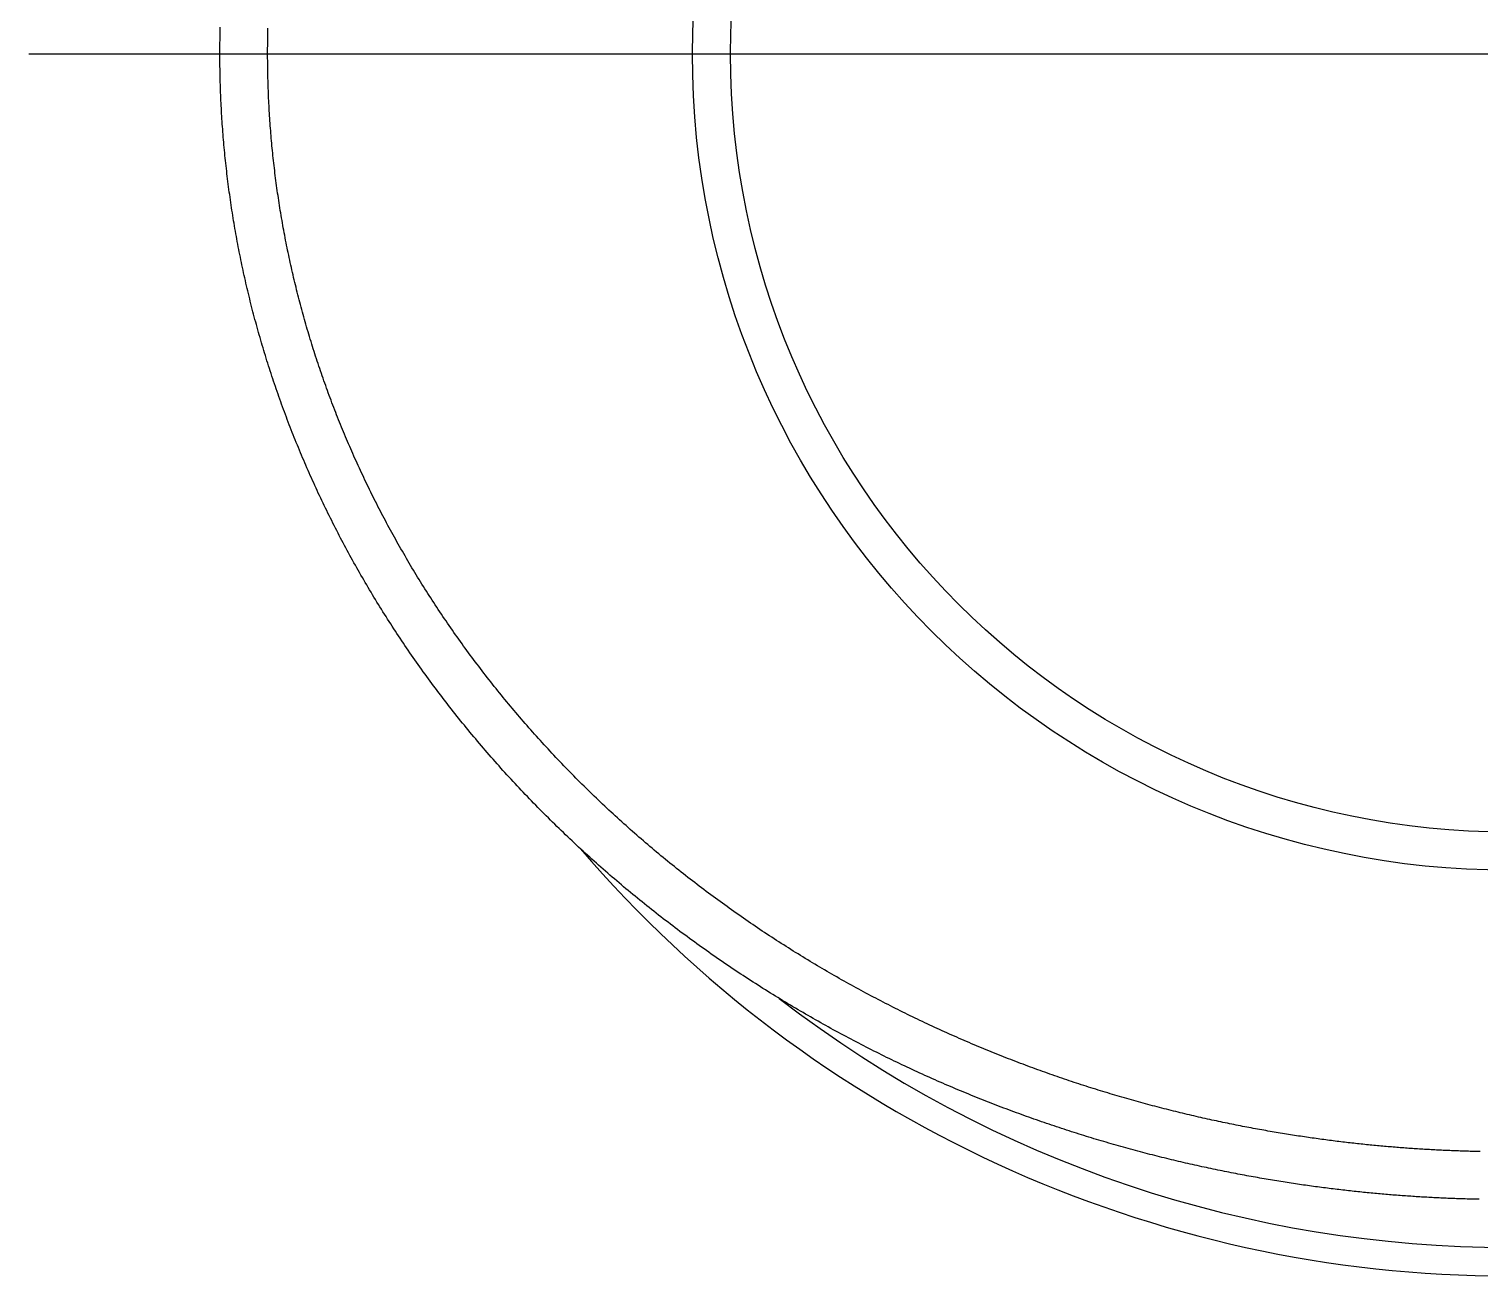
# Model space of a CAD drawing. Extents: x -38 to 89, y -36 to 36.
# Drawn here: x 58.03 to 73.22, y -12.8 to 0.26 of the extents above; entities that cross this region are included whole.
import ezdxf

# ---------------------------------------------------------------- set-up
doc = ezdxf.new("R2010")
doc.units = 0
doc.linetypes.add('CENTER', pattern=[50.8, 31.75, -6.35, 6.35, -6.35])
doc.layers.get('0').update_dxf_attribs({"linetype": 'CONTINUOUS'})
doc.layers.add('CENTER', color=1, linetype='CENTER')

msp = doc.modelspace()

# ---------------------------------------------------------------- linework, layer by layer
at = {"color": 7}
for points in [[(73.2255, -11.9969, 0), (73.2074, -11.9966, 0), (73.1893, -11.9962, 0), (73.1711, -11.9957, 0), (73.153, -11.9953, 0), (73.1349, -11.9948, 0), (73.1167, -11.9944, 0), (73.0986, -11.9938, 0), (73.0804, -11.9933, 0), (73.0623, -11.9928, 0), (73.0441, -11.9922, 0), (73.0259, -11.9916, 0), (73.0077, -11.991, 0), (72.9895, -11.9903, 0), (72.9713, -11.9897, 0), (72.9531, -11.989, 0), (72.9348, -11.9883, 0), (72.9166, -11.9875, 0), (72.8983, -11.9868, 0), (72.88, -11.986, 0), (72.8618, -11.9852, 0), (72.8434, -11.9844, 0), (72.8251, -11.9835, 0), (72.8068, -11.9827, 0), (72.7884, -11.9818, 0), (72.7701, -11.9808, 0), (72.7517, -11.9799, 0), (72.7333, -11.9789, 0), (72.7149, -11.9779, 0), (72.6964, -11.9769, 0), (72.678, -11.9759, 0), (72.6595, -11.9748, 0), (72.641, -11.9738, 0), (72.6225, -11.9727, 0), (72.6039, -11.9715, 0), (72.5853, -11.9704, 0), (72.5667, -11.9692, 0), (72.5481, -11.968, 0), (72.5295, -11.9668, 0), (72.5108, -11.9655, 0), (72.4921, -11.9642, 0), (72.4734, -11.9629, 0), (72.4547, -11.9616, 0), (72.4359, -11.9603, 0), (72.4171, -11.9589, 0), (72.3983, -11.9575, 0), (72.3794, -11.9561, 0), (72.3605, -11.9546, 0), (72.3416, -11.9532, 0), (72.3226, -11.9517, 0), (72.3037, -11.9501, 0), (72.2846, -11.9486, 0), (72.2656, -11.947, 0), (72.2465, -11.9454, 0), (72.2274, -11.9438, 0), (72.2083, -11.9421, 0), (72.1891, -11.9404, 0), (72.1698, -11.9387, 0), (72.1506, -11.9369, 0), (72.1313, -11.9352, 0), (72.112, -11.9334, 0), (72.0926, -11.9315, 0), (72.0732, -11.9297, 0), (72.0537, -11.9278, 0), (72.0342, -11.9259, 0), (72.0147, -11.9239, 0), (71.9951, -11.9219, 0), (71.9755, -11.9199, 0), (71.9559, -11.9179, 0), (71.9362, -11.9158, 0), (71.9164, -11.9137, 0), (71.8966, -11.9116, 0), (71.8768, -11.9094, 0), (71.8569, -11.9072, 0), (71.837, -11.905, 0), (71.817, -11.9027, 0), (71.797, -11.9004, 0), (71.7769, -11.8981, 0), (71.7568, -11.8957, 0), (71.7366, -11.8933, 0), (71.7164, -11.8909, 0), (71.6961, -11.8884, 0), (71.6758, -11.8859, 0), (71.6554, -11.8834, 0), (71.635, -11.8808, 0), (71.6145, -11.8782, 0), (71.594, -11.8755, 0), (71.5734, -11.8729, 0), (71.5527, -11.8702, 0), (71.532, -11.8674, 0), (71.5113, -11.8646, 0), (71.4905, -11.8618, 0), (71.4696, -11.8589, 0), (71.4487, -11.856, 0), (71.4277, -11.8531, 0), (71.4066, -11.8501, 0), (71.3855, -11.8471, 0), (71.3643, -11.8441, 0), (71.3431, -11.841, 0), (71.3218, -11.8378, 0), (71.3004, -11.8347, 0), (71.279, -11.8315, 0), (71.2575, -11.8282, 0), (71.2359, -11.8249, 0), (71.2142, -11.8216, 0), (71.1925, -11.8182, 0), (71.1707, -11.8148, 0), (71.1488, -11.8113, 0), (71.1269, -11.8078, 0), (71.1049, -11.8042, 0), (71.0829, -11.8006, 0), (71.0607, -11.797, 0), (71.0385, -11.7933, 0), (71.0163, -11.7895, 0), (70.9939, -11.7857, 0), (70.9715, -11.7819, 0), (70.9491, -11.778, 0), (70.9266, -11.7741, 0), (70.904, -11.7701, 0), (70.8813, -11.7661, 0), (70.8586, -11.762, 0), (70.8358, -11.7579, 0), (70.813, -11.7538, 0), (70.79, -11.7496, 0), (70.7671, -11.7453, 0), (70.744, -11.741, 0), (70.7209, -11.7367, 0), (70.6978, -11.7322, 0), (70.6746, -11.7278, 0), (70.6513, -11.7233, 0), (70.628, -11.7187, 0), (70.6046, -11.7141, 0), (70.5811, -11.7095, 0), (70.5576, -11.7048, 0), (70.534, -11.7, 0), (70.5104, -11.6952, 0), (70.4867, -11.6904, 0), (70.4629, -11.6854, 0), (70.4391, -11.6805, 0), (70.4153, -11.6755, 0), (70.3913, -11.6704, 0), (70.3674, -11.6653, 0), (70.3433, -11.6601, 0), (70.3192, -11.6549, 0), (70.2951, -11.6496, 0), (70.2709, -11.6443, 0), (70.2466, -11.6389, 0), (70.2223, -11.6334, 0), (70.198, -11.6279, 0), (70.1736, -11.6224, 0), (70.1491, -11.6168, 0), (70.1246, -11.6111, 0), (70.1, -11.6054, 0), (70.0754, -11.5996, 0), (70.0508, -11.5938, 0), (70.0261, -11.5879, 0), (70.0014, -11.5819, 0), (69.9766, -11.5759, 0), (69.9518, -11.5699, 0), (69.9269, -11.5638, 0), (69.902, -11.5576, 0), (69.877, -11.5514, 0), (69.852, -11.5451, 0), (69.827, -11.5388, 0), (69.8019, -11.5324, 0), (69.7768, -11.526, 0), (69.7517, -11.5195, 0), (69.7265, -11.5129, 0), (69.7012, -11.5063, 0), (69.6759, -11.4996, 0), (69.6506, -11.4929, 0), (69.6253, -11.4861, 0), (69.5999, -11.4792, 0), (69.5745, -11.4723, 0), (69.549, -11.4654, 0), (69.5236, -11.4583, 0), (69.498, -11.4513, 0), (69.4725, -11.4441, 0), (69.4469, -11.4369, 0), (69.4213, -11.4297, 0), (69.3956, -11.4223, 0), (69.3699, -11.415, 0), (69.3442, -11.4075, 0), (69.3185, -11.4, 0), (69.2927, -11.3925, 0), (69.2669, -11.3849, 0), (69.2411, -11.3772, 0), (69.2152, -11.3695, 0), (69.1894, -11.3617, 0), (69.1634, -11.3538, 0), (69.1375, -11.3459, 0), (69.1116, -11.338, 0), (69.0856, -11.3299, 0), (69.0596, -11.3218, 0), (69.0335, -11.3137, 0), (69.0075, -11.3055, 0), (68.9814, -11.2972, 0), (68.9553, -11.2888, 0), (68.9292, -11.2804, 0), (68.903, -11.272, 0), (68.8769, -11.2635, 0), (68.8507, -11.2549, 0), (68.8245, -11.2463, 0), (68.7983, -11.2376, 0), (68.7721, -11.2288, 0), (68.7458, -11.22, 0), (68.7196, -11.2111, 0), (68.6933, -11.2021, 0), (68.667, -11.1931, 0), (68.6407, -11.1841, 0), (68.6144, -11.1749, 0), (68.588, -11.1657, 0), (68.5617, -11.1565, 0), (68.5353, -11.1472, 0), (68.5089, -11.1378, 0), (68.4825, -11.1283, 0), (68.4561, -11.1188, 0), (68.4297, -11.1093, 0), (68.4032, -11.0996, 0), (68.3768, -11.0899, 0), (68.3503, -11.0802, 0), (68.3238, -11.0704, 0), (68.2974, -11.0605, 0), (68.2709, -11.0505, 0), (68.2443, -11.0405, 0), (68.2178, -11.0305, 0), (68.1913, -11.0203, 0), (68.1647, -11.0101, 0), (68.1382, -10.9999, 0), (68.1116, -10.9895, 0), (68.0851, -10.9792, 0), (68.0585, -10.9687, 0), (68.0319, -10.9582, 0), (68.0053, -10.9476, 0), (67.9787, -10.937, 0), (67.9521, -10.9263, 0), (67.9255, -10.9155, 0), (67.8988, -10.9046, 0), (67.8722, -10.8937, 0), (67.8456, -10.8828, 0), (67.8189, -10.8717, 0), (67.7923, -10.8606, 0), (67.7656, -10.8495, 0), (67.7389, -10.8382, 0), (67.7123, -10.8269, 0), (67.6856, -10.8156, 0), (67.6589, -10.8042, 0), (67.6323, -10.7927, 0), (67.6056, -10.7811, 0), (67.5789, -10.7695, 0), (67.5522, -10.7578, 0), (67.5255, -10.746, 0), (67.4988, -10.7342, 0), (67.4721, -10.7223, 0), (67.4454, -10.7104, 0), (67.4187, -10.6984, 0), (67.3921, -10.6863, 0), (67.3654, -10.6741, 0), (67.3387, -10.6619, 0), (67.312, -10.6496, 0), (67.2853, -10.6373, 0), (67.2586, -10.6249, 0), (67.2319, -10.6124, 0), (67.2052, -10.5998, 0), (67.1785, -10.5872, 0), (67.1518, -10.5745, 0), (67.1251, -10.5617, 0), (67.0985, -10.5489, 0), (67.0718, -10.536, 0), (67.0451, -10.5231, 0), (67.0184, -10.51, 0), (66.9918, -10.4969, 0), (66.9651, -10.4838, 0), (66.9384, -10.4705, 0), (66.9118, -10.4572, 0), (66.8851, -10.4439, 0), (66.8585, -10.4304, 0), (66.8318, -10.4169, 0), (66.8052, -10.4033, 0), (66.7786, -10.3897, 0), (66.7519, -10.376, 0), (66.7253, -10.3622, 0), (66.6987, -10.3483, 0), (66.6721, -10.3344, 0), (66.6455, -10.3204, 0), (66.6189, -10.3063, 0), (66.5924, -10.2922, 0), (66.5658, -10.278, 0), (66.5392, -10.2637, 0), (66.5127, -10.2494, 0), (66.4861, -10.235, 0), (66.4596, -10.2205, 0), (66.4331, -10.206, 0), (66.4066, -10.1914, 0), (66.3801, -10.1767, 0), (66.3536, -10.1619, 0), (66.3272, -10.1471, 0), (66.3007, -10.1322, 0), (66.2743, -10.1173, 0), (66.2478, -10.1023, 0), (66.2214, -10.0872, 0), (66.195, -10.072, 0), (66.1686, -10.0568, 0), (66.1423, -10.0415, 0), (66.1159, -10.0261, 0), (66.0896, -10.0107, 0), (66.0633, -9.99519, 0), (66.037, -9.97962, 0), (66.0107, -9.96398, 0), (65.9844, -9.94828, 0), (65.9582, -9.9325, 0), (65.9319, -9.91666, 0), (65.9057, -9.90075, 0), (65.8795, -9.88477, 0), (65.8534, -9.86872, 0), (65.8272, -9.85261, 0), (65.8011, -9.83642, 0), (65.775, -9.82017, 0), (65.7489, -9.80385, 0), (65.7228, -9.78746, 0), (65.6968, -9.77101, 0), (65.6708, -9.75448, 0), (65.6448, -9.73789, 0), (65.6188, -9.72123, 0), (65.5929, -9.7045, 0), (65.567, -9.6877, 0), (65.5411, -9.67084, 0), (65.5152, -9.65391, 0), (65.4893, -9.63691, 0), (65.4635, -9.61984, 0), (65.4377, -9.60271, 0), (65.412, -9.5855, 0), (65.3862, -9.56823, 0), (65.3605, -9.55089, 0), (65.3348, -9.53349, 0), (65.3092, -9.51601, 0), (65.2835, -9.49847, 0), (65.2579, -9.48086, 0), (65.2324, -9.46318, 0), (65.2068, -9.44544, 0), (65.1813, -9.42763, 0), (65.1559, -9.40975, 0), (65.1304, -9.3918, 0), (65.105, -9.37379, 0), (65.0796, -9.35571, 0), (65.0543, -9.33756, 0), (65.029, -9.31935, 0), (65.0037, -9.30107, 0), (64.9784, -9.28273, 0), (64.9532, -9.26432, 0), (64.9281, -9.24585, 0), (64.9029, -9.22731, 0), (64.8778, -9.2087, 0), (64.8527, -9.19003, 0), (64.8277, -9.1713, 0), (64.8027, -9.1525, 0), (64.7778, -9.13364, 0), (64.7528, -9.11471, 0), (64.728, -9.09572, 0), (64.7031, -9.07666, 0), (64.6783, -9.05755, 0), (64.6536, -9.03836, 0), (64.6288, -9.01912, 0), (64.6041, -8.99981, 0), (64.5795, -8.98044, 0), (64.5549, -8.96101, 0), (64.5303, -8.94151, 0), (64.5058, -8.92196, 0), (64.4813, -8.90234, 0), (64.4569, -8.88266, 0), (64.4325, -8.86292, 0), (64.4082, -8.84311, 0), (64.3839, -8.82325, 0), (64.3596, -8.80332, 0), (64.3354, -8.78333, 0), (64.3112, -8.76329, 0), (64.2871, -8.74318, 0), (64.263, -8.72301, 0), (64.239, -8.70278, 0), (64.215, -8.68249, 0), (64.191, -8.66215, 0), (64.1671, -8.64174, 0), (64.1433, -8.62127, 0), (64.1195, -8.60075, 0), (64.0957, -8.58016, 0), (64.072, -8.55952, 0), (64.0484, -8.53882, 0), (64.0248, -8.51806, 0), (64.0012, -8.49724, 0), (63.9777, -8.47636, 0), (63.9543, -8.45543, 0), (63.9309, -8.43444, 0), (63.9075, -8.41339, 0), (63.8842, -8.39228, 0), (63.861, -8.37112, 0), (63.8378, -8.3499, 0), (63.8147, -8.32862, 0), (63.7916, -8.30729, 0), (63.7685, -8.2859, 0), (63.7456, -8.26445, 0), (63.7226, -8.24295, 0), (63.6998, -8.2214, 0), (63.677, -8.19978, 0), (63.6542, -8.17812, 0), (63.6315, -8.15639, 0), (63.6089, -8.13462, 0), (63.5863, -8.11279, 0), (63.5638, -8.0909, 0), (63.5413, -8.06897, 0), (63.5189, -8.04698, 0), (63.4965, -8.02493, 0), (63.4742, -8.00284, 0), (63.452, -7.98069, 0), (63.4298, -7.95849, 0), (63.4077, -7.93624, 0), (63.3856, -7.91394, 0), (63.3636, -7.89159, 0), (63.3417, -7.86919, 0), (63.3198, -7.84673, 0), (63.298, -7.82423, 0), (63.2762, -7.80168, 0), (63.2546, -7.77908, 0), (63.2329, -7.75643, 0), (63.2113, -7.73373, 0), (63.1898, -7.71099, 0), (63.1684, -7.68819, 0), (63.147, -7.66535, 0), (63.1257, -7.64247, 0), (63.1044, -7.61953, 0), (63.0832, -7.59655, 0), (63.0621, -7.57352, 0), (63.041, -7.55045, 0), (63.02, -7.52733, 0), (62.9991, -7.50417, 0), (62.9782, -7.48096, 0), (62.9574, -7.45771, 0), (62.9367, -7.43441, 0), (62.916, -7.41107, 0), (62.8954, -7.38769, 0), (62.8749, -7.36426, 0), (62.8544, -7.34079, 0), (62.834, -7.31728, 0), (62.8136, -7.29373, 0), (62.7934, -7.27013, 0), (62.7732, -7.2465, 0), (62.753, -7.22282, 0), (62.733, -7.1991, 0), (62.713, -7.17534, 0), (62.693, -7.15154, 0), (62.6732, -7.1277, 0), (62.6534, -7.10382, 0), (62.6337, -7.0799, 0), (62.614, -7.05594, 0), (62.5944, -7.03195, 0), (62.5749, -7.00792, 0), (62.5555, -6.98384, 0), (62.5361, -6.95974, 0), (62.5168, -6.93559, 0), (62.4976, -6.91141, 0), (62.4785, -6.88719, 0), (62.4594, -6.86293, 0), (62.4404, -6.83864, 0), (62.4214, -6.81431, 0), (62.4026, -6.78995, 0), (62.3838, -6.76556, 0), (62.3651, -6.74113, 0), (62.3465, -6.71668, 0), (62.3279, -6.69219, 0), (62.3094, -6.66766, 0), (62.291, -6.64311, 0), (62.2727, -6.61853, 0), (62.2544, -6.59392, 0), (62.2362, -6.56927, 0), (62.2181, -6.5446, 0), (62.2001, -6.51989, 0), (62.1821, -6.49516, 0), (62.1643, -6.4704, 0), (62.1465, -6.4456, 0), (62.1287, -6.42078, 0), (62.1111, -6.39593, 0), (62.0935, -6.37105, 0), (62.076, -6.34615, 0), (62.0585, -6.32121, 0), (62.0412, -6.29625, 0), (62.0239, -6.27126, 0), (62.0067, -6.24624, 0), (61.9896, -6.2212, 0), (61.9725, -6.19613, 0), (61.9556, -6.17103, 0), (61.9387, -6.14591, 0), (61.9218, -6.12076, 0), (61.9051, -6.09559, 0), (61.8884, -6.07039, 0), (61.8718, -6.04516, 0), (61.8553, -6.01992, 0), (61.8389, -5.99464, 0), (61.8225, -5.96934, 0), (61.8062, -5.94402, 0), (61.79, -5.91867, 0), (61.7739, -5.8933, 0), (61.7578, -5.86791, 0), (61.7418, -5.84249, 0), (61.7259, -5.81705, 0), (61.7101, -5.79159, 0), (61.6943, -5.76611, 0), (61.6786, -5.7406, 0), (61.663, -5.71507, 0), (61.6475, -5.68952, 0), (61.6321, -5.66395, 0), (61.6167, -5.63836, 0), (61.6014, -5.61275, 0), (61.5862, -5.58711, 0), (61.571, -5.56146, 0), (61.556, -5.53579, 0), (61.541, -5.51009, 0), (61.5261, -5.48438, 0), (61.5112, -5.45865, 0), (61.4965, -5.43289, 0), (61.4818, -5.40712, 0), (61.4672, -5.38134, 0), (61.4527, -5.35553, 0), (61.4382, -5.3297, 0), (61.4239, -5.30386, 0), (61.4096, -5.278, 0), (61.3953, -5.25212, 0), (61.3812, -5.22622, 0), (61.3671, -5.20031, 0), (61.3532, -5.17437, 0), (61.3392, -5.14842, 0), (61.3254, -5.12245, 0), (61.3117, -5.09646, 0), (61.298, -5.07045, 0), (61.2844, -5.04443, 0), (61.2708, -5.01838, 0), (61.2574, -4.99232, 0), (61.244, -4.96625, 0), (61.2307, -4.94015, 0), (61.2175, -4.91404, 0), (61.2043, -4.88791, 0), (61.1912, -4.86177, 0), (61.1782, -4.83561, 0), (61.1653, -4.80943, 0), (61.1525, -4.78323, 0), (61.1397, -4.75702, 0), (61.127, -4.73079, 0), (61.1144, -4.70455, 0), (61.1018, -4.67829, 0), (61.0893, -4.65201, 0), (61.0769, -4.62572, 0), (61.0646, -4.59942, 0), (61.0524, -4.57309, 0), (61.0402, -4.54676, 0), (61.0281, -4.5204, 0), (61.0161, -4.49404, 0), (61.0041, -4.46766, 0), (60.9923, -4.44126, 0), (60.9805, -4.41485, 0), (60.9687, -4.38842, 0), (60.9571, -4.36198, 0), (60.9455, -4.33552, 0), (60.934, -4.30905, 0), (60.9226, -4.28257, 0), (60.9113, -4.25607, 0), (60.9, -4.22956, 0), (60.8888, -4.20304, 0), (60.8777, -4.1765, 0), (60.8666, -4.14995, 0), (60.8556, -4.12339, 0), (60.8447, -4.09681, 0), (60.8339, -4.07022, 0), (60.8232, -4.04361, 0), (60.8125, -4.017, 0), (60.8019, -3.99037, 0), (60.7914, -3.96373, 0), (60.7809, -3.93707, 0), (60.7705, -3.91041, 0), (60.7602, -3.88373, 0), (60.75, -3.85704, 0), (60.7398, -3.83034, 0), (60.7297, -3.80363, 0), (60.7197, -3.7769, 0), (60.7098, -3.75016, 0), (60.6999, -3.72342, 0), (60.6902, -3.69666, 0), (60.6804, -3.66989, 0), (60.6708, -3.64311, 0), (60.6612, -3.61632, 0), (60.6518, -3.58951, 0), (60.6423, -3.5627, 0), (60.633, -3.53588, 0), (60.6237, -3.50904, 0), (60.6145, -3.4822, 0), (60.6054, -3.45534, 0), (60.5964, -3.42848, 0), (60.5874, -3.4016, 0), (60.5785, -3.37472, 0), (60.5696, -3.34782, 0), (60.5609, -3.32092, 0), (60.5522, -3.294, 0), (60.5436, -3.26708, 0), (60.5351, -3.24015, 0), (60.5266, -3.2132, 0), (60.5182, -3.18625, 0), (60.5099, -3.15929, 0), (60.5016, -3.13232, 0), (60.4935, -3.10534, 0), (60.4854, -3.07835, 0), (60.4774, -3.05136, 0), (60.4694, -3.02435, 0), (60.4615, -2.99733, 0), (60.4537, -2.97031, 0), (60.446, -2.94328, 0), (60.4383, -2.91624, 0), (60.4308, -2.88919, 0), (60.4232, -2.86214, 0), (60.4158, -2.83507, 0), (60.4084, -2.808, 0), (60.4011, -2.78092, 0), (60.3939, -2.75383, 0), (60.3868, -2.72674, 0), (60.3797, -2.69963, 0), (60.3727, -2.67252, 0), (60.3657, -2.6454, 0), (60.3589, -2.61828, 0), (60.3521, -2.59114, 0), (60.3454, -2.56401, 0), (60.3387, -2.53686, 0), (60.3322, -2.5097, 0), (60.3257, -2.48254, 0), (60.3193, -2.45538, 0), (60.3129, -2.4282, 0), (60.3066, -2.40102, 0), (60.3004, -2.37384, 0), (60.2943, -2.34664, 0), (60.2882, -2.31944, 0), (60.2822, -2.29224, 0), (60.2763, -2.26503, 0), (60.2704, -2.23781, 0), (60.2647, -2.21058, 0), (60.259, -2.18336, 0), (60.2533, -2.15612, 0), (60.2478, -2.12888, 0), (60.2423, -2.10163, 0), (60.2369, -2.07438, 0), (60.2315, -2.04713, 0), (60.2263, -2.01986, 0), (60.2211, -1.9926, 0), (60.2159, -1.96533, 0), (60.2109, -1.93805, 0), (60.2059, -1.91077, 0), (60.201, -1.88348, 0), (60.1961, -1.85619, 0), (60.1913, -1.82889, 0), (60.1866, -1.80159, 0), (60.182, -1.77429, 0), (60.1775, -1.74698, 0), (60.173, -1.71966, 0), (60.1686, -1.69234, 0), (60.1642, -1.66502, 0), (60.1599, -1.6377, 0), (60.1557, -1.61036, 0), (60.1516, -1.58303, 0), (60.1476, -1.55569, 0), (60.1436, -1.52835, 0), (60.1397, -1.501, 0), (60.1358, -1.47365, 0), (60.132, -1.4463, 0), (60.1283, -1.41894, 0), (60.1247, -1.39158, 0), (60.1211, -1.36421, 0), (60.1177, -1.33684, 0), (60.1142, -1.30947, 0), (60.1109, -1.2821, 0), (60.1076, -1.25472, 0), (60.1044, -1.22734, 0), (60.1013, -1.19996, 0), (60.0982, -1.17257, 0), (60.0952, -1.14518, 0), (60.0923, -1.11779, 0), (60.0895, -1.09039, 0), (60.0867, -1.06299, 0), (60.084, -1.03559, 0), (60.0813, -1.00819, 0), (60.0788, -0.980784, 0), (60.0763, -0.953376, 0), (60.0739, -0.925965, 0), (60.0715, -0.898553, 0), (60.0692, -0.871138, 0), (60.067, -0.843721, 0), (60.0649, -0.816302, 0), (60.0628, -0.788881, 0), (60.0608, -0.761458, 0), (60.0589, -0.734034, 0), (60.057, -0.706607, 0), (60.0553, -0.679179, 0), (60.0536, -0.65175, 0), (60.0519, -0.624318, 0), (60.0503, -0.596886, 0), (60.0488, -0.569452, 0), (60.0474, -0.542016, 0), (60.046, -0.51458, 0), (60.0448, -0.487142, 0), (60.0435, -0.459703, 0), (60.0424, -0.432263, 0), (60.0413, -0.404822, 0), (60.0403, -0.37738, 0), (60.0394, -0.349938, 0), (60.0385, -0.322494, 0), (60.0377, -0.29505, 0), (60.037, -0.267606, 0), (60.0363, -0.240161, 0), (60.0358, -0.212715, 0), (60.0352, -0.185268, 0), (60.0348, -0.15782, 0), (60.0344, -0.130372, 0), (60.0341, -0.102922, 0), (60.0339, -0.075472, 0), (60.0337, -0.048022, 0), (60.0337, -0.020572, 0), (60.0336, 0.006879, 0), (60.0337, 0.034329, 0), (60.0338, 0.061779, 0), (60.034, 0.089229, 0), (60.0343, 0.116678, 0), (60.0346, 0.144127, 0), (60.035, 0.171574, 0), (60.0355, 0.199021, 0), (60.0361, 0.226466, 0), (60.0367, 0.25391, 0), (60.0374, 0.281353, 0)], [(73.2357, -11.497, 0), (73.2181, -11.4967, 0), (73.2006, -11.4963, 0), (73.1831, -11.4959, 0), (73.1655, -11.4955, 0), (73.148, -11.495, 0), (73.1305, -11.4945, 0), (73.1129, -11.4941, 0), (73.0953, -11.4935, 0), (73.0778, -11.493, 0), (73.0602, -11.4924, 0), (73.0426, -11.4919, 0), (73.025, -11.4913, 0), (73.0074, -11.4907, 0), (72.9898, -11.49, 0), (72.9722, -11.4893, 0), (72.9545, -11.4887, 0), (72.9369, -11.4879, 0), (72.9192, -11.4872, 0), (72.9016, -11.4865, 0), (72.8839, -11.4857, 0), (72.8662, -11.4849, 0), (72.8485, -11.4841, 0), (72.8307, -11.4832, 0), (72.813, -11.4824, 0), (72.7952, -11.4815, 0), (72.7774, -11.4806, 0), (72.7596, -11.4796, 0), (72.7418, -11.4787, 0), (72.724, -11.4777, 0), (72.7061, -11.4767, 0), (72.6883, -11.4757, 0), (72.6704, -11.4746, 0), (72.6525, -11.4736, 0), (72.6345, -11.4725, 0), (72.6166, -11.4713, 0), (72.5986, -11.4702, 0), (72.5806, -11.469, 0), (72.5626, -11.4679, 0), (72.5445, -11.4666, 0), (72.5264, -11.4654, 0), (72.5083, -11.4642, 0), (72.4902, -11.4629, 0), (72.4721, -11.4616, 0), (72.4539, -11.4602, 0), (72.4357, -11.4589, 0), (72.4174, -11.4575, 0), (72.3992, -11.4561, 0), (72.3809, -11.4547, 0), (72.3625, -11.4532, 0), (72.3442, -11.4518, 0), (72.3258, -11.4503, 0), (72.3074, -11.4487, 0), (72.2889, -11.4472, 0), (72.2704, -11.4456, 0), (72.2519, -11.444, 0), (72.2334, -11.4424, 0), (72.2148, -11.4407, 0), (72.1962, -11.439, 0), (72.1775, -11.4373, 0), (72.1588, -11.4356, 0), (72.1401, -11.4338, 0), (72.1213, -11.432, 0), (72.1025, -11.4302, 0), (72.0837, -11.4283, 0), (72.0648, -11.4264, 0), (72.0459, -11.4245, 0), (72.0269, -11.4226, 0), (72.0079, -11.4206, 0), (71.9888, -11.4186, 0), (71.9697, -11.4166, 0), (71.9506, -11.4145, 0), (71.9314, -11.4124, 0), (71.9122, -11.4103, 0), (71.8929, -11.4081, 0), (71.8736, -11.4059, 0), (71.8543, -11.4037, 0), (71.8349, -11.4014, 0), (71.8154, -11.3991, 0), (71.7959, -11.3968, 0), (71.7763, -11.3945, 0), (71.7567, -11.3921, 0), (71.7371, -11.3897, 0), (71.7174, -11.3872, 0), (71.6976, -11.3847, 0), (71.6778, -11.3822, 0), (71.658, -11.3797, 0), (71.6381, -11.3771, 0), (71.6181, -11.3744, 0), (71.5981, -11.3718, 0), (71.578, -11.3691, 0), (71.5579, -11.3664, 0), (71.5377, -11.3636, 0), (71.5175, -11.3608, 0), (71.4972, -11.358, 0), (71.4768, -11.3551, 0), (71.4564, -11.3522, 0), (71.4359, -11.3492, 0), (71.4154, -11.3462, 0), (71.3948, -11.3432, 0), (71.3741, -11.3401, 0), (71.3534, -11.337, 0), (71.3326, -11.3339, 0), (71.3118, -11.3307, 0), (71.2908, -11.3275, 0), (71.2698, -11.3242, 0), (71.2488, -11.3209, 0), (71.2276, -11.3175, 0), (71.2064, -11.3141, 0), (71.1852, -11.3107, 0), (71.1638, -11.3072, 0), (71.1424, -11.3037, 0), (71.121, -11.3001, 0), (71.0994, -11.2965, 0), (71.0779, -11.2928, 0), (71.0562, -11.2891, 0), (71.0345, -11.2854, 0), (71.0127, -11.2816, 0), (70.9909, -11.2777, 0), (70.969, -11.2739, 0), (70.947, -11.2699, 0), (70.925, -11.266, 0), (70.9029, -11.2619, 0), (70.8808, -11.2579, 0), (70.8586, -11.2538, 0), (70.8363, -11.2496, 0), (70.814, -11.2454, 0), (70.7916, -11.2411, 0), (70.7691, -11.2368, 0), (70.7466, -11.2325, 0), (70.7241, -11.2281, 0), (70.7015, -11.2236, 0), (70.6788, -11.2191, 0), (70.6561, -11.2146, 0), (70.6333, -11.21, 0), (70.6104, -11.2053, 0), (70.5875, -11.2006, 0), (70.5646, -11.1959, 0), (70.5416, -11.1911, 0), (70.5185, -11.1862, 0), (70.4954, -11.1813, 0), (70.4722, -11.1764, 0), (70.449, -11.1714, 0), (70.4257, -11.1663, 0), (70.4024, -11.1612, 0), (70.379, -11.1561, 0), (70.3555, -11.1509, 0), (70.332, -11.1456, 0), (70.3085, -11.1403, 0), (70.2849, -11.1349, 0), (70.2613, -11.1295, 0), (70.2376, -11.124, 0), (70.2139, -11.1185, 0), (70.1901, -11.1129, 0), (70.1663, -11.1073, 0), (70.1424, -11.1016, 0), (70.1185, -11.0959, 0), (70.0946, -11.0901, 0), (70.0706, -11.0842, 0), (70.0465, -11.0783, 0), (70.0225, -11.0724, 0), (69.9984, -11.0663, 0), (69.9742, -11.0603, 0), (69.95, -11.0542, 0), (69.9258, -11.048, 0), (69.9015, -11.0418, 0), (69.8772, -11.0355, 0), (69.8529, -11.0291, 0), (69.8285, -11.0227, 0), (69.8041, -11.0163, 0), (69.7796, -11.0098, 0), (69.7551, -11.0032, 0), (69.7306, -10.9966, 0), (69.706, -10.9899, 0), (69.6814, -10.9832, 0), (69.6568, -10.9764, 0), (69.6322, -10.9696, 0), (69.6075, -10.9627, 0), (69.5828, -10.9557, 0), (69.558, -10.9487, 0), (69.5332, -10.9417, 0), (69.5084, -10.9345, 0), (69.4836, -10.9273, 0), (69.4587, -10.9201, 0), (69.4338, -10.9128, 0), (69.4089, -10.9055, 0), (69.3839, -10.898, 0), (69.359, -10.8906, 0), (69.334, -10.8831, 0), (69.3089, -10.8755, 0), (69.2839, -10.8678, 0), (69.2588, -10.8601, 0), (69.2337, -10.8524, 0), (69.2086, -10.8446, 0), (69.1834, -10.8367, 0), (69.1583, -10.8287, 0), (69.1331, -10.8207, 0), (69.1079, -10.8127, 0), (69.0827, -10.8046, 0), (69.0574, -10.7964, 0), (69.0321, -10.7882, 0), (69.0069, -10.7799, 0), (68.9816, -10.7716, 0), (68.9563, -10.7632, 0), (68.9309, -10.7547, 0), (68.9056, -10.7462, 0), (68.8802, -10.7376, 0), (68.8548, -10.729, 0), (68.8295, -10.7203, 0), (68.8041, -10.7115, 0), (68.7786, -10.7027, 0), (68.7532, -10.6938, 0), (68.7277, -10.6849, 0), (68.7023, -10.6759, 0), (68.6768, -10.6668, 0), (68.6513, -10.6577, 0), (68.6258, -10.6485, 0), (68.6003, -10.6393, 0), (68.5748, -10.63, 0), (68.5492, -10.6206, 0), (68.5237, -10.6112, 0), (68.4981, -10.6017, 0), (68.4725, -10.5922, 0), (68.4469, -10.5826, 0), (68.4214, -10.5729, 0), (68.3957, -10.5632, 0), (68.3701, -10.5534, 0), (68.3445, -10.5436, 0), (68.3189, -10.5337, 0), (68.2932, -10.5237, 0), (68.2676, -10.5137, 0), (68.2419, -10.5036, 0), (68.2163, -10.4934, 0), (68.1906, -10.4832, 0), (68.1649, -10.4729, 0), (68.1392, -10.4626, 0), (68.1135, -10.4522, 0), (68.0878, -10.4417, 0), (68.0621, -10.4312, 0), (68.0364, -10.4206, 0), (68.0107, -10.41, 0), (67.985, -10.3993, 0), (67.9592, -10.3885, 0), (67.9335, -10.3777, 0), (67.9078, -10.3668, 0), (67.882, -10.3558, 0), (67.8563, -10.3448, 0), (67.8306, -10.3337, 0), (67.8048, -10.3225, 0), (67.7791, -10.3113, 0), (67.7533, -10.3, 0), (67.7276, -10.2887, 0), (67.7018, -10.2773, 0), (67.6761, -10.2658, 0), (67.6503, -10.2543, 0), (67.6245, -10.2427, 0), (67.5988, -10.231, 0), (67.573, -10.2193, 0), (67.5473, -10.2075, 0), (67.5215, -10.1957, 0), (67.4958, -10.1837, 0), (67.47, -10.1718, 0), (67.4443, -10.1597, 0), (67.4185, -10.1476, 0), (67.3928, -10.1354, 0), (67.367, -10.1232, 0), (67.3413, -10.1109, 0), (67.3155, -10.0985, 0), (67.2898, -10.0861, 0), (67.2641, -10.0736, 0), (67.2384, -10.061, 0), (67.2126, -10.0484, 0), (67.1869, -10.0357, 0), (67.1612, -10.0229, 0), (67.1355, -10.0101, 0), (67.1098, -9.99718, 0), (67.0841, -9.98422, 0), (67.0584, -9.97119, 0), (67.0327, -9.9581, 0), (67.007, -9.94494, 0), (66.9814, -9.93171, 0), (66.9557, -9.91841, 0), (66.93, -9.90505, 0), (66.9044, -9.89163, 0), (66.8788, -9.87814, 0), (66.8531, -9.86458, 0), (66.8275, -9.85095, 0), (66.8019, -9.83726, 0), (66.7763, -9.82351, 0), (66.7507, -9.80969, 0), (66.7251, -9.7958, 0), (66.6995, -9.78184, 0), (66.674, -9.76783, 0), (66.6484, -9.75374, 0), (66.6229, -9.73959, 0), (66.5973, -9.72537, 0), (66.5718, -9.71109, 0), (66.5463, -9.69674, 0), (66.5208, -9.68233, 0), (66.4954, -9.66785, 0), (66.4699, -9.6533, 0), (66.4445, -9.63869, 0), (66.4191, -9.62402, 0), (66.3936, -9.60928, 0), (66.3683, -9.59447, 0), (66.3429, -9.5796, 0), (66.3175, -9.56466, 0), (66.2922, -9.54966, 0), (66.2668, -9.53459, 0), (66.2415, -9.51945, 0), (66.2162, -9.50425, 0), (66.191, -9.48899, 0), (66.1657, -9.47366, 0), (66.1405, -9.45826, 0), (66.1153, -9.4428, 0), (66.0901, -9.42728, 0), (66.0649, -9.41169, 0), (66.0398, -9.39603, 0), (66.0146, -9.38031, 0), (65.9895, -9.36452, 0), (65.9644, -9.34867, 0), (65.9394, -9.33275, 0), (65.9144, -9.31677, 0), (65.8893, -9.30073, 0), (65.8643, -9.28461, 0), (65.8394, -9.26844, 0), (65.8144, -9.2522, 0), (65.7895, -9.23589, 0), (65.7646, -9.21952, 0), (65.7398, -9.20308, 0), (65.7149, -9.18658, 0), (65.6901, -9.17001, 0), (65.6653, -9.15338, 0), (65.6406, -9.13669, 0), (65.6158, -9.11993, 0), (65.5911, -9.1031, 0), (65.5665, -9.08621, 0), (65.5418, -9.06926, 0), (65.5172, -9.05224, 0), (65.4926, -9.03516, 0), (65.4681, -9.01801, 0), (65.4435, -9.0008, 0), (65.419, -8.98352, 0), (65.3946, -8.96619, 0), (65.3702, -8.94878, 0), (65.3458, -8.93132, 0), (65.3214, -8.91379, 0), (65.2971, -8.8962, 0), (65.2728, -8.87854, 0), (65.2485, -8.86082, 0), (65.2243, -8.84304, 0), (65.2001, -8.8252, 0), (65.1759, -8.8073, 0), (65.1518, -8.78933, 0), (65.1277, -8.77131, 0), (65.1037, -8.75322, 0), (65.0797, -8.73507, 0), (65.0557, -8.71686, 0), (65.0317, -8.69858, 0), (65.0078, -8.68025, 0), (64.984, -8.66186, 0), (64.9602, -8.64341, 0), (64.9364, -8.62489, 0), (64.9126, -8.60632, 0), (64.8889, -8.58769, 0), (64.8653, -8.56899, 0), (64.8416, -8.55024, 0), (64.818, -8.53143, 0), (64.7945, -8.51256, 0), (64.771, -8.49363, 0), (64.7475, -8.47465, 0), (64.7241, -8.4556, 0), (64.7008, -8.4365, 0), (64.6774, -8.41733, 0), (64.6541, -8.39811, 0), (64.6309, -8.37884, 0), (64.6077, -8.3595, 0), (64.5845, -8.34011, 0), (64.5614, -8.32066, 0), (64.5384, -8.30115, 0), (64.5153, -8.28159, 0), (64.4924, -8.26197, 0), (64.4694, -8.2423, 0), (64.4466, -8.22256, 0), (64.4237, -8.20278, 0), (64.401, -8.18293, 0), (64.3782, -8.16303, 0), (64.3555, -8.14308, 0), (64.3329, -8.12307, 0), (64.3103, -8.103, 0), (64.2878, -8.08289, 0), (64.2653, -8.06271, 0), (64.2428, -8.04248, 0), (64.2204, -8.0222, 0), (64.1981, -8.00186, 0), (64.1758, -7.98147, 0), (64.1536, -7.96103, 0), (64.1314, -7.94053, 0), (64.1093, -7.91998, 0), (64.0872, -7.89937, 0), (64.0652, -7.87872, 0), (64.0432, -7.85801, 0), (64.0213, -7.83724, 0), (63.9994, -7.81643, 0), (63.9776, -7.79556, 0), (63.9559, -7.77464, 0), (63.9342, -7.75368, 0), (63.9126, -7.73266, 0), (63.891, -7.71159, 0), (63.8695, -7.69047, 0), (63.848, -7.6693, 0), (63.8266, -7.64808, 0), (63.8052, -7.62681, 0), (63.7839, -7.60549, 0), (63.7627, -7.58412, 0), (63.7415, -7.56271, 0), (63.7204, -7.54125, 0), (63.6993, -7.51974, 0), (63.6783, -7.49818, 0), (63.6574, -7.47658, 0), (63.6365, -7.45493, 0), (63.6156, -7.43323, 0), (63.5949, -7.41149, 0), (63.5742, -7.3897, 0), (63.5535, -7.36786, 0), (63.5329, -7.34599, 0), (63.5124, -7.32406, 0), (63.4919, -7.30209, 0), (63.4715, -7.28008, 0), (63.4512, -7.25803, 0), (63.4309, -7.23593, 0), (63.4107, -7.21379, 0), (63.3906, -7.1916, 0), (63.3705, -7.16937, 0), (63.3504, -7.1471, 0), (63.3305, -7.12479, 0), (63.3106, -7.10244, 0), (63.2907, -7.08005, 0), (63.271, -7.05761, 0), (63.2513, -7.03514, 0), (63.2316, -7.01262, 0), (63.212, -6.99006, 0), (63.1925, -6.96747, 0), (63.1731, -6.94484, 0), (63.1537, -6.92216, 0), (63.1344, -6.89945, 0), (63.1151, -6.8767, 0), (63.096, -6.85391, 0), (63.0768, -6.83109, 0), (63.0578, -6.80822, 0), (63.0388, -6.78532, 0), (63.0199, -6.76239, 0), (63.0011, -6.73941, 0), (62.9823, -6.7164, 0), (62.9636, -6.69336, 0), (62.9449, -6.67028, 0), (62.9264, -6.64716, 0), (62.9079, -6.62401, 0), (62.8894, -6.60083, 0), (62.8711, -6.57761, 0), (62.8528, -6.55436, 0), (62.8346, -6.53107, 0), (62.8164, -6.50775, 0), (62.7984, -6.4844, 0), (62.7804, -6.46102, 0), (62.7624, -6.43761, 0), (62.7446, -6.41417, 0), (62.7268, -6.3907, 0), (62.7091, -6.3672, 0), (62.6914, -6.34367, 0), (62.6739, -6.32011, 0), (62.6564, -6.29652, 0), (62.6389, -6.27291, 0), (62.6216, -6.24927, 0), (62.6043, -6.2256, 0), (62.5871, -6.2019, 0), (62.57, -6.17817, 0), (62.5529, -6.15442, 0), (62.5359, -6.13064, 0), (62.519, -6.10683, 0), (62.5022, -6.083, 0), (62.4854, -6.05914, 0), (62.4687, -6.03526, 0), (62.4521, -6.01135, 0), (62.4355, -5.98741, 0), (62.4191, -5.96345, 0), (62.4027, -5.93947, 0), (62.3863, -5.91546, 0), (62.3701, -5.89142, 0), (62.3539, -5.86736, 0), (62.3378, -5.84328, 0), (62.3217, -5.81918, 0), (62.3058, -5.79505, 0), (62.2899, -5.77089, 0), (62.2741, -5.74672, 0), (62.2583, -5.72252, 0), (62.2427, -5.6983, 0), (62.2271, -5.67405, 0), (62.2115, -5.64979, 0), (62.1961, -5.6255, 0), (62.1807, -5.60119, 0), (62.1654, -5.57686, 0), (62.1502, -5.55251, 0), (62.135, -5.52814, 0), (62.1199, -5.50375, 0), (62.1049, -5.47934, 0), (62.09, -5.4549, 0), (62.0751, -5.43045, 0), (62.0604, -5.40598, 0), (62.0456, -5.38149, 0), (62.031, -5.35698, 0), (62.0165, -5.33245, 0), (62.002, -5.3079, 0), (61.9875, -5.28333, 0), (61.9732, -5.25875, 0), (61.9589, -5.23415, 0), (61.9447, -5.20953, 0), (61.9306, -5.18489, 0), (61.9166, -5.16024, 0), (61.9026, -5.13556, 0), (61.8887, -5.11088, 0), (61.8749, -5.08617, 0), (61.8612, -5.06145, 0), (61.8475, -5.03671, 0), (61.8339, -5.01196, 0), (61.8204, -4.98719, 0), (61.8069, -4.9624, 0), (61.7935, -4.9376, 0), (61.7802, -4.91278, 0), (61.767, -4.88794, 0), (61.7539, -4.86309, 0), (61.7408, -4.83822, 0), (61.7278, -4.81333, 0), (61.7148, -4.78843, 0), (61.7019, -4.76351, 0), (61.6892, -4.73858, 0), (61.6764, -4.71363, 0), (61.6638, -4.68866, 0), (61.6512, -4.66368, 0), (61.6387, -4.63868, 0), (61.6263, -4.61367, 0), (61.6139, -4.58865, 0), (61.6016, -4.56361, 0), (61.5894, -4.53855, 0), (61.5773, -4.51348, 0), (61.5652, -4.48839, 0), (61.5532, -4.46329, 0), (61.5413, -4.43818, 0), (61.5295, -4.41305, 0), (61.5177, -4.38791, 0), (61.506, -4.36275, 0), (61.4943, -4.33758, 0), (61.4828, -4.3124, 0), (61.4713, -4.2872, 0), (61.4599, -4.26199, 0), (61.4485, -4.23676, 0), (61.4373, -4.21152, 0), (61.4261, -4.18627, 0), (61.4149, -4.16101, 0), (61.4039, -4.13573, 0), (61.3929, -4.11044, 0), (61.382, -4.08514, 0), (61.3711, -4.05982, 0), (61.3604, -4.0345, 0), (61.3497, -4.00916, 0), (61.339, -3.9838, 0), (61.3285, -3.95844, 0), (61.318, -3.93306, 0), (61.3076, -3.90768, 0), (61.2972, -3.88228, 0), (61.287, -3.85687, 0), (61.2768, -3.83144, 0), (61.2667, -3.80601, 0), (61.2566, -3.78056, 0), (61.2466, -3.75511, 0), (61.2367, -3.72964, 0), (61.2269, -3.70416, 0), (61.2171, -3.67867, 0), (61.2074, -3.65317, 0), (61.1978, -3.62766, 0), (61.1882, -3.60214, 0), (61.1787, -3.57661, 0), (61.1693, -3.55107, 0), (61.16, -3.52552, 0), (61.1507, -3.49996, 0), (61.1415, -3.47439, 0), (61.1323, -3.44881, 0), (61.1233, -3.42322, 0), (61.1143, -3.39762, 0), (61.1054, -3.37201, 0), (61.0965, -3.34639, 0), (61.0877, -3.32076, 0), (61.079, -3.29513, 0), (61.0704, -3.26948, 0), (61.0618, -3.24383, 0), (61.0533, -3.21816, 0), (61.0449, -3.19249, 0), (61.0365, -3.16681, 0), (61.0283, -3.14112, 0), (61.02, -3.11542, 0), (61.0119, -3.08972, 0), (61.0038, -3.064, 0), (60.9958, -3.03828, 0), (60.9879, -3.01254, 0), (60.98, -2.9868, 0), (60.9722, -2.96106, 0), (60.9645, -2.9353, 0), (60.9568, -2.90954, 0), (60.9492, -2.88376, 0), (60.9417, -2.85799, 0), (60.9343, -2.8322, 0), (60.9269, -2.8064, 0), (60.9196, -2.7806, 0), (60.9123, -2.75479, 0), (60.9052, -2.72898, 0), (60.8981, -2.70315, 0), (60.891, -2.67732, 0), (60.8841, -2.65148, 0), (60.8772, -2.62564, 0), (60.8704, -2.59979, 0), (60.8636, -2.57393, 0), (60.8569, -2.54806, 0), (60.8503, -2.52219, 0), (60.8438, -2.49632, 0), (60.8373, -2.47043, 0), (60.8309, -2.44454, 0), (60.8246, -2.41864, 0), (60.8183, -2.39274, 0), (60.8121, -2.36683, 0), (60.806, -2.34092, 0), (60.7999, -2.315, 0), (60.7939, -2.28907, 0), (60.788, -2.26314, 0), (60.7821, -2.2372, 0), (60.7764, -2.21126, 0), (60.7706, -2.18531, 0), (60.765, -2.15935, 0), (60.7594, -2.13339, 0), (60.7539, -2.10743, 0), (60.7485, -2.08146, 0), (60.7431, -2.05548, 0), (60.7378, -2.0295, 0), (60.7326, -2.00352, 0), (60.7274, -1.97753, 0), (60.7223, -1.95154, 0), (60.7173, -1.92554, 0), (60.7123, -1.89953, 0), (60.7074, -1.87353, 0), (60.7026, -1.84752, 0), (60.6978, -1.8215, 0), (60.6932, -1.79548, 0), (60.6885, -1.76946, 0), (60.684, -1.74343, 0), (60.6795, -1.71739, 0), (60.6751, -1.69136, 0), (60.6707, -1.66532, 0), (60.6665, -1.63927, 0), (60.6623, -1.61322, 0), (60.6581, -1.58717, 0), (60.654, -1.56112, 0), (60.65, -1.53506, 0), (60.6461, -1.509, 0), (60.6422, -1.48293, 0), (60.6384, -1.45686, 0), (60.6347, -1.43079, 0), (60.631, -1.40471, 0), (60.6274, -1.37863, 0), (60.6239, -1.35255, 0), (60.6204, -1.32646, 0), (60.6171, -1.30038, 0), (60.6137, -1.27428, 0), (60.6105, -1.24819, 0), (60.6073, -1.22209, 0), (60.6042, -1.19599, 0), (60.6011, -1.16989, 0), (60.5981, -1.14378, 0), (60.5952, -1.11768, 0), (60.5923, -1.09156, 0), (60.5896, -1.06545, 0), (60.5869, -1.03934, 0), (60.5842, -1.01322, 0), (60.5816, -0.987098, 0), (60.5791, -0.960975, 0), (60.5767, -0.934851, 0), (60.5743, -0.908724, 0), (60.572, -0.882595, 0), (60.5697, -0.856465, 0), (60.5676, -0.830332, 0), (60.5655, -0.804198, 0), (60.5634, -0.778062, 0), (60.5615, -0.751924, 0), (60.5596, -0.725784, 0), (60.5577, -0.699643, 0), (60.556, -0.673501, 0), (60.5543, -0.647357, 0), (60.5526, -0.621211, 0), (60.5511, -0.595064, 0), (60.5496, -0.568916, 0), (60.5481, -0.542767, 0), (60.5468, -0.516616, 0), (60.5455, -0.490465, 0), (60.5442, -0.464312, 0), (60.5431, -0.438159, 0), (60.542, -0.412004, 0), (60.541, -0.385849, 0), (60.54, -0.359693, 0), (60.5391, -0.333536, 0), (60.5383, -0.307379, 0), (60.5375, -0.281221, 0), (60.5368, -0.255063, 0), (60.5362, -0.228904, 0), (60.5357, -0.202744, 0), (60.5352, -0.176584, 0), (60.5347, -0.150422, 0), (60.5344, -0.12426, 0), (60.5341, -0.098098, 0), (60.5339, -0.071935, 0), (60.5337, -0.045771, 0), (60.5337, -0.019607, 0), (60.5336, 0.006556, 0), (60.5337, 0.03272, 0), (60.5338, 0.058883, 0), (60.534, 0.085046, 0), (60.5343, 0.111209, 0), (60.5346, 0.137371, 0), (60.535, 0.163532, 0), (60.5354, 0.189692, 0), (60.5359, 0.215851, 0), (60.5365, 0.242009, 0), (60.5372, 0.268166, 0)]]:
    msp.add_polyline3d(points, dxfattribs=at)
at = {"color": 7, "linetype": 'CONTINUOUS'}
for radius in [8.55, 8.15]:
    msp.add_circle((73.533636, 0), radius, dxfattribs=at)
for radius, start, end in [(12.8, 220.5719837, 319.4280163), (12.5, 232.3244187, 307.6755813)]:
    msp.add_arc((73.533636, 0), radius, start, end, dxfattribs=at)
at = {"layer": 'CENTER', "color": 1, "linetype": 'CENTER'}
msp.add_line((58.033578, 0), (89.033654, 0), dxfattribs=at)

doc.saveas('drawing.dxf')
